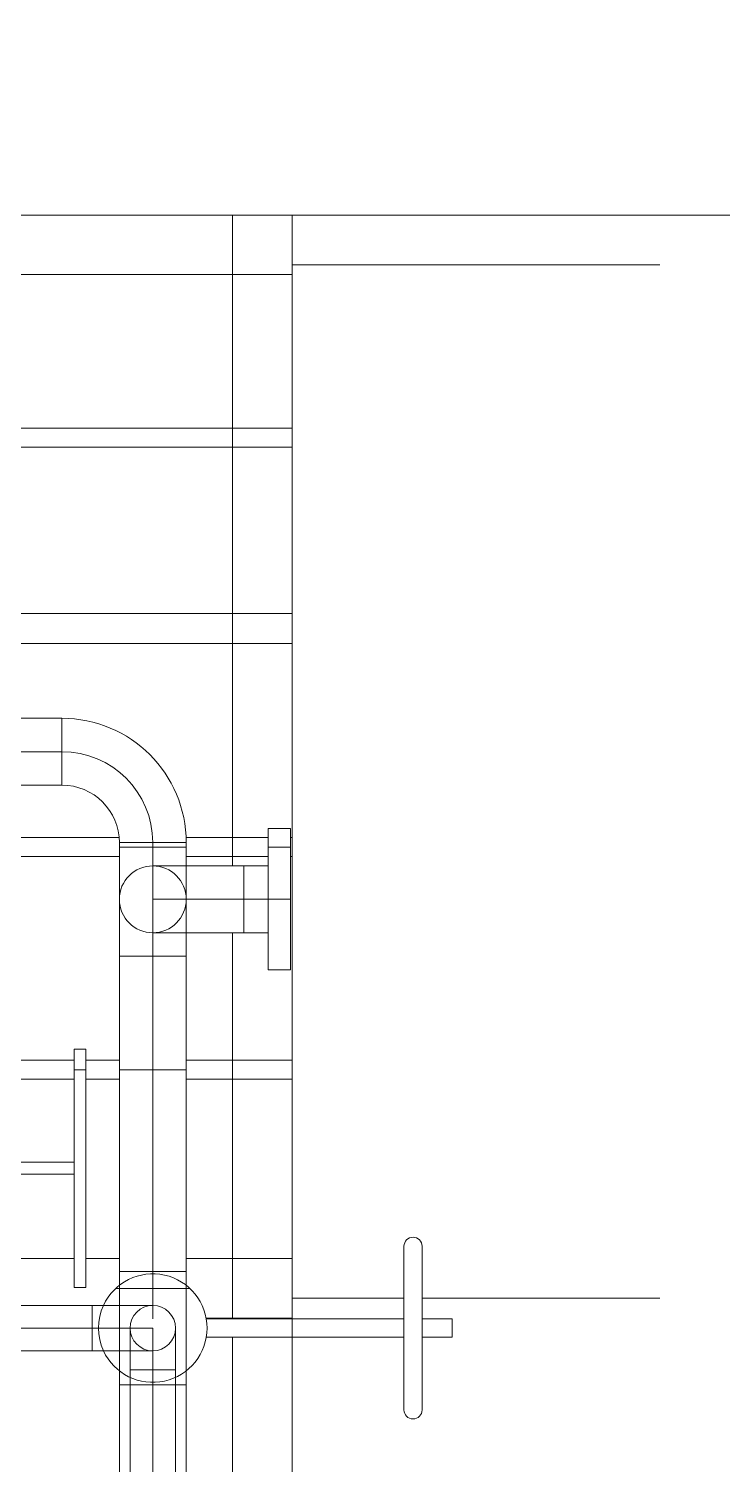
# Model space of a CAD drawing. Header units: inches. Extents: x -1128 to 651, y 96 to 845.
# Drawn here: x -1041.116 to -1039.543, y 730.706 to 733.965 of the extents above; entities that cross this region are included whole.
import ezdxf

# ---------------------------------------------------------------- set-up
doc = ezdxf.new("R2010")
doc.units = ezdxf.units.IN
doc.header["$MEASUREMENT"] = 0
doc.layers.add('EQUIPMENT LAYOUT-EMBED 1_DWG$0$DwgTemplate', color=7, linetype='Continuous')
doc.layers.add('Layout', color=6, linetype='Continuous', lineweight=18)

# ---------------------------------------------------------------- blocks, each defined once
blk = doc.blocks.new('A$C55974CAD')
at = {"layer": 'EQUIPMENT LAYOUT-EMBED 1_DWG$0$DwgTemplate', "color": 7, "lineweight": 0}
for p, q in [((61, 22.4), (61, 0)), ((58.1428, 18.8024), (58.1428, 19.6476)), ((58.2, 19.6476), (58.2, 18.8024)), ((58.2571, 18.8024), (58.2571, 19.6476)), ((58.587, 18.848), (58.587, 19.2)), ((58.617, 18.848), (58.617, 19.1306)), ((59.5659, 18.8786), (59.5659, 19.0572)), ((59.65, 19.0572), (59.65, 18.8786)), ((59.7341, 18.8786), (59.7341, 19.0572)), ((59.5659, 18.8786), (59.7341, 18.8786)), ((59.5659, 18.8786), (59.7341, 18.8786)), ((59.65, 18.8786), (59.65, 18.8786)), ((59.65, 18.8786), (59.65, 18.8786)), ((58.602, 18.848), (58.302, 18.848)), ((58.302, 18.818), (58.302, 18.848)), ((58.602, 18.818), (58.302, 18.818)), ((58.902, 18.848), (58.602, 18.848)), ((58.902, 18.818), (58.602, 18.818)), ((58.902, 18.818), (58.902, 18.848)), ((58.2571, 18.8024), (58.1428, 18.8024)), ((58.1428, 18.65), (58.1428, 18.8024)), ((58.1428, 18.8024), (58.2571, 18.8024)), ((58.2, 18.8024), (58.2, 18.8024)), ((58.2, 18.8024), (58.2, 18.8024)), ((58.2, 18.8024), (58.2, 18.65)), ((58.2571, 18.8024), (58.2571, 18.65)), ((58.076, 18.7071), (54.0069, 18.7071)), ((58.0572, 18.7341), (57.664, 18.7341)), ((58.0572, 18.7071), (58.0572, 18.7341)), ((58.0572, 18.5928), (58.0572, 18.7071)), ((58.0573, 18.7341), (58.0573, 18.7071)), ((58.0925, 18.7341), (58.0573, 18.7341)), ((58.0573, 18.7071), (58.0573, 18.65)), ((58.0953, 18.7071), (58.076, 18.7071)), ((58.3075, 18.7341), (58.0925, 18.7341)), ((58.0953, 18.5928), (58.0953, 18.7071)), ((58.0954, 18.7071), (58.0954, 18.5928)), ((58.2, 18.7071), (58.0954, 18.7071)), ((58.3427, 18.7341), (58.3075, 18.7341)), ((58.3427, 18.5658), (58.3427, 18.7341)), ((59.1359, 18.7341), (58.3427, 18.7341)), ((58.3427, 18.7341), (58.3427, 18.65)), ((59.1359, 18.7341), (59.1359, 18.65)), ((59.4214, 18.7341), (59.1359, 18.7341)), ((59.1359, 18.5658), (59.1359, 18.7341)), ((59.4214, 18.7341), (59.4214, 18.65)), ((59.4214, 18.7341), (59.4214, 18.5658)), ((54.0069, 18.65), (58.0635, 18.65)), ((58.0573, 18.65), (58.0573, 18.5928)), ((58.0635, 18.65), (58.0953, 18.65)), ((58.0953, 18.65), (58.0954, 18.65)), ((58.0954, 18.65), (58.2, 18.65)), ((58.2229, 18.65), (58.3365, 18.65)), ((58.3365, 18.65), (58.3427, 18.65)), ((58.3427, 18.65), (59.1359, 18.65)), ((58.3427, 18.65), (58.3427, 18.65)), ((58.3427, 18.65), (58.3427, 18.65)), ((58.3427, 18.65), (58.3427, 18.5658)), ((59.1359, 18.65), (59.1945, 18.65)), ((59.1359, 18.65), (59.1359, 18.65)), ((59.1359, 18.65), (59.1359, 18.5658)), ((59.1945, 18.4214), (59.1945, 18.65)), ((59.1945, 18.65), (59.3628, 18.65)), ((59.2786, 18.65), (59.2786, 18.4214)), ((59.3628, 18.65), (59.3628, 18.4214)), ((59.3628, 18.65), (59.4214, 18.65)), ((59.4214, 18.65), (59.4214, 18.65)), ((59.4214, 18.65), (59.4214, 18.65)), ((59.4214, 18.65), (59.4214, 18.5658)), ((59.4214, 18.65), (59.4214, 18.65)), ((59.4214, 18.65), (59.4214, 18.65)), ((58.076, 18.5928), (54.0069, 18.5928)), ((58.0572, 18.5658), (57.664, 18.5658)), ((58.0572, 18.5658), (58.0572, 18.5928)), ((58.0573, 18.5928), (58.0573, 18.5658)), ((58.0925, 18.5658), (58.0573, 18.5658)), ((58.0953, 18.5928), (58.076, 18.5928)), ((58.3075, 18.5658), (58.0925, 18.5658)), ((58.2, 18.5928), (58.0954, 18.5928)), ((58.3427, 18.5658), (58.3075, 18.5658)), ((59.1359, 18.5658), (58.3427, 18.5658)), ((59.1945, 18.5658), (59.1359, 18.5658)), ((59.3628, 18.5658), (59.1945, 18.5658)), ((59.4214, 18.5658), (59.3628, 18.5658)), ((59.386, 18.5658), (59.386, 18.3596)), ((59.434, 18.5661), (59.434, 18.3596)), ((58.1771, 18.0185), (58.1771, 18.5154)), ((58.2229, 18.0185), (58.2229, 18.5154)), ((59.3628, 18.4214), (59.1945, 18.4214)), ((59.1945, 18.4214), (59.2786, 18.4214)), ((59.1945, 18.4214), (59.1945, 18.3596)), ((59.2786, 18.4214), (59.2786, 18.4214)), ((59.2786, 18.4214), (59.2786, 18.4214)), ((59.2786, 18.304), (59.2786, 18.4214)), ((59.2786, 18.4214), (59.3628, 18.4214)), ((59.3628, 18.4214), (59.3628, 18.3596)), ((59.1008, 18.3596), (59.2786, 18.3596)), ((59.1008, 18.3596), (59.1008, 18.304)), ((59.2786, 18.3596), (59.4564, 18.3596)), ((59.41, 18.3596), (59.41, 18.304)), ((59.4564, 18.3596), (59.4564, 18.304)), ((59.1008, 18.304), (59.2786, 18.304)), ((59.2786, 18.304), (59.4564, 18.304)), ((59.386, 18.304), (59.386, 18.3)), ((59.434, 18.3), (59.386, 18.3)), ((59.434, 18.304), (59.434, 18.3)), ((57.9943, 18.0185), (58.4057, 18.0185)), ((58.4057, 17.9727), (57.9943, 17.9727)), ((58.1771, 17.8975), (58.1771, 17.9727)), ((58.2229, 17.8975), (58.2229, 17.9727)), ((58.2229, 17.8975), (58.1771, 17.8975))]:
    blk.add_line(p, q, dxfattribs=at)
at = {"layer": 'EQUIPMENT LAYOUT-EMBED 1_DWG$0$DwgTemplate', "color": 1, "lineweight": 0}
for p, q in [((60.85, 19.5), (60.85, 18.3)), ((61, 19.5), (61, 18.3)), ((60.416, 19.1706), (60.416, 18.3)), ((60.464, 19.1706), (60.464, 18.3)), ((58.874, 19.1156), (58.874, 18.848)), ((59.386, 19.1158), (59.386, 18.7341)), ((59.434, 19.1158), (59.434, 18.7347)), ((58.826, 19.0707), (58.826, 18.848)), ((58.375, 18.848), (58.375, 19.05)), ((59.9225, 19.05), (59.9225, 18.3)), ((59.9975, 19.05), (59.9975, 18.3)), ((58.375, 18.7341), (58.375, 18.818)), ((58.826, 18.818), (58.826, 18.7341)), ((58.874, 18.818), (58.874, 18.7341)), ((58.375, 18.3), (58.375, 18.5658)), ((58.826, 18.5658), (58.826, 18.3)), ((58.874, 18.5658), (58.874, 18.3)), ((58.225, 18.3), (58.225, 18.5158)), ((58.1771, 18.45), (56.967, 18.45)), ((59.1945, 18.45), (58.2229, 18.45)), ((61, 18.45), (59.3628, 18.45)), ((61, 18.45), (61, 18.3)), ((58.1771, 18.3), (56.967, 18.3)), ((61, 18.3), (58.2229, 18.3)), ((58.375, 18.3), (58.225, 18.3)), ((58.874, 18.3), (58.826, 18.3)), ((59.9975, 18.3), (59.9225, 18.3)), ((60.464, 18.3), (60.416, 18.3)), ((61, 18.3), (60.85, 18.3))]:
    blk.add_line(p, q, dxfattribs=at)
at = {"layer": 'EQUIPMENT LAYOUT-EMBED 1_DWG$0$DwgTemplate', "color": 9, "lineweight": 0}
for p, q in [((58.85, 18.848), (58.85, 18.818)), ((58.3, 18.557), (58.3, 18.7429)), ((58.85, 18.7341), (58.85, 18.5658)), ((59.41, 18.7341), (59.41, 18.5658)), ((58.2229, 18.3), (58.1771, 18.3))]:
    blk.add_line(p, q, dxfattribs=at)
at = {"layer": 'EQUIPMENT LAYOUT-EMBED 1_DWG$0$DwgTemplate', "color": 54, "lineweight": 0}
for p, q in [((61, 18.375), (61, 18.375)), ((58.275, 18.0185), (58.275, 18.3)), ((60.875, 17.375), (60.875, 18.3)), ((58.275, 17.375), (58.275, 17.9727))]:
    blk.add_line(p, q, dxfattribs=at)
at = {"layer": 'EQUIPMENT LAYOUT-EMBED 1_DWG$0$DwgTemplate', "color": 7, "lineweight": 0}
for centre, radius, start, end in [((59.4214, 18.8786), 0.2286, 270, 0), ((59.4214, 18.8786), 0.3127, 270, 0), ((59.4214, 18.8786), 0.1445, 270, 0), ((58.2, 18.65), 0.1365, 65.2535, 114.7465), ((58.2, 18.65), 0.1365, 114.7465, 270), ((58.2, 18.65), 0.1365, 270, 65.2535), ((58.2, 18.65), 0.0572, 0, 180), ((59.2786, 18.65), 0.0841, 0, 180), ((59.2786, 18.65), 0.0841, 0, 180), ((58.2, 18.65), 0.0572, 180, 0), ((58.2, 18.65), 0.0572, 180, 270), ((58.2, 18.65), 0.0571, 270, 0), ((59.2786, 18.65), 0.0841, 180, 270), ((59.2786, 18.65), 0.0841, 270, 0), ((57.9943, 17.9956), 0.0229, 90, 270), ((58.4057, 17.9956), 0.0229, 270, 90)]:
    blk.add_arc(centre, radius, start, end, dxfattribs=at)

msp = doc.modelspace()

# ---------------------------------------------------------------- linework, layer by layer
at = {"layer": 'Layout'}
msp.add_arc((-1037.9018, 732.3464), 10.83, 86.22389, 180, dxfattribs=at)

# ---------------------------------------------------------------- block references
at = {"layer": 'Layout', "xscale": 0.9025, "yscale": 0.9025, "zscale": 0.9025, "rotation": 90}
msp.add_blockref('A$C55974CAD', (-1024.0033, 678.4893), dxfattribs=at)

doc.saveas('drawing.dxf')
